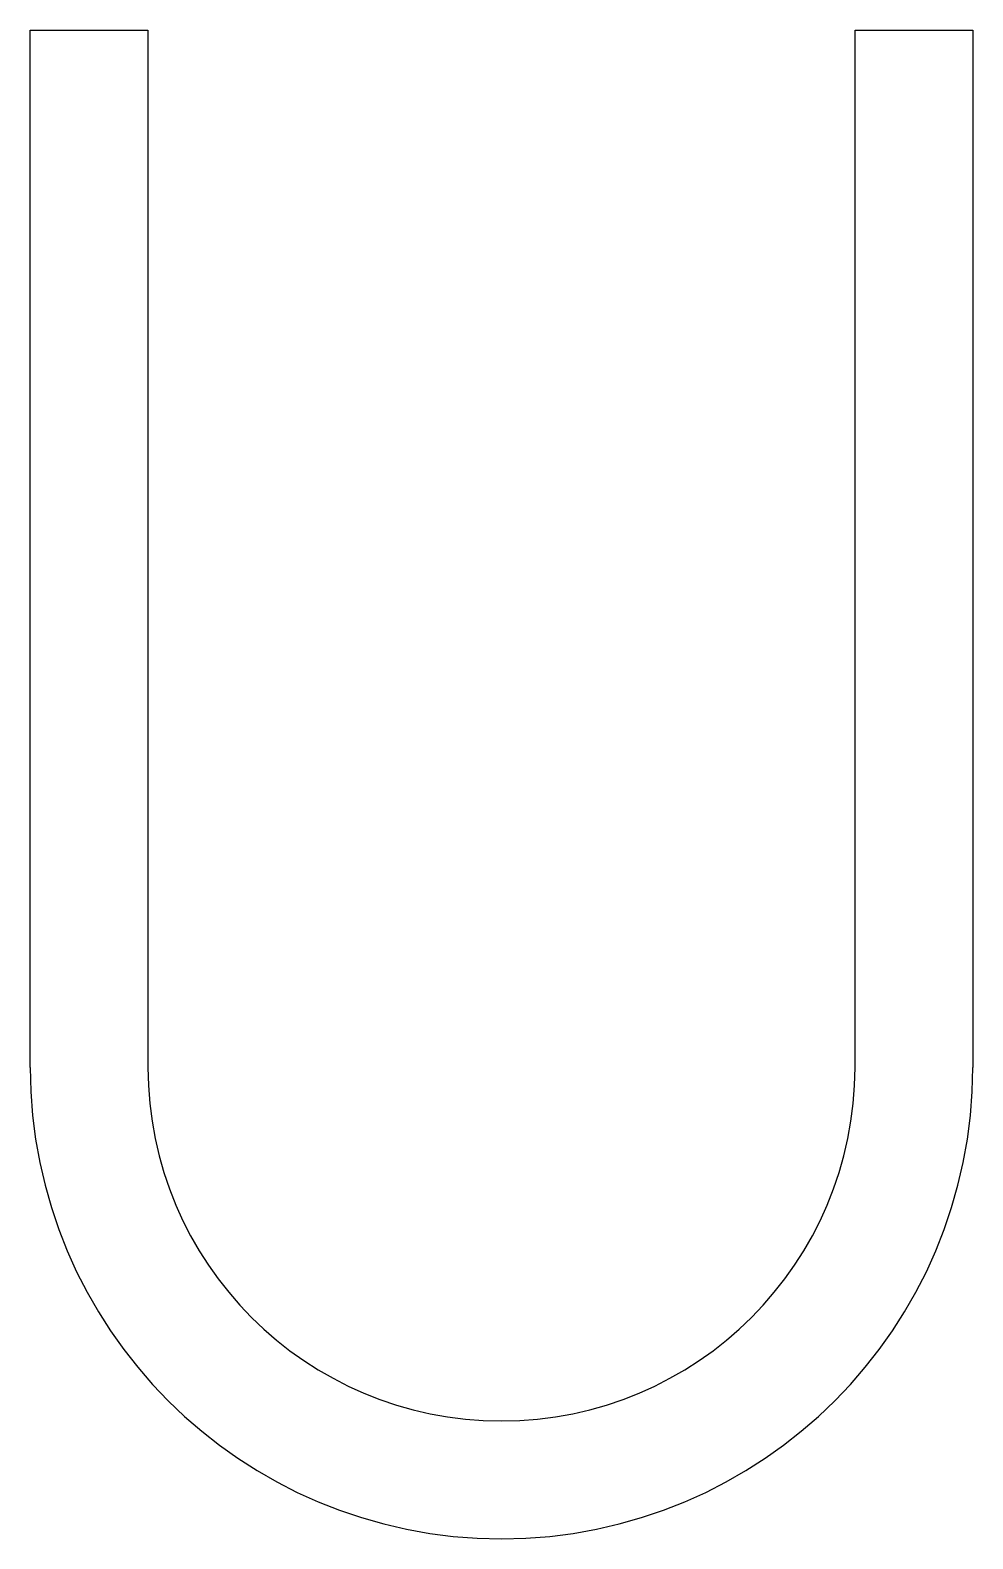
# Model space of a CAD drawing. Header units: millimetres. Extents: x -50 to 50, y -50 to 110.
import ezdxf

# ---------------------------------------------------------------- set-up
doc = ezdxf.new("R2010")
doc.units = ezdxf.units.MM

msp = doc.modelspace()

# ---------------------------------------------------------------- linework, layer by layer
at = {"color": 7, "linetype": 'Continuous', "lineweight": 25}
for p, q in [((-50, 110), (-37.5, 110)), ((-50, 0), (-50, 110)), ((-37.5, 110), (-37.5, 0)), ((37.5, 0), (37.5, 110)), ((37.5, 110), (50, 110)), ((50, 110), (50, 0))]:
    msp.add_line(p, q, dxfattribs=at)
for radius in [50, 37.5]:
    msp.add_arc((0, 0), radius, 180, 0, dxfattribs=at)

doc.saveas('drawing.dxf')
